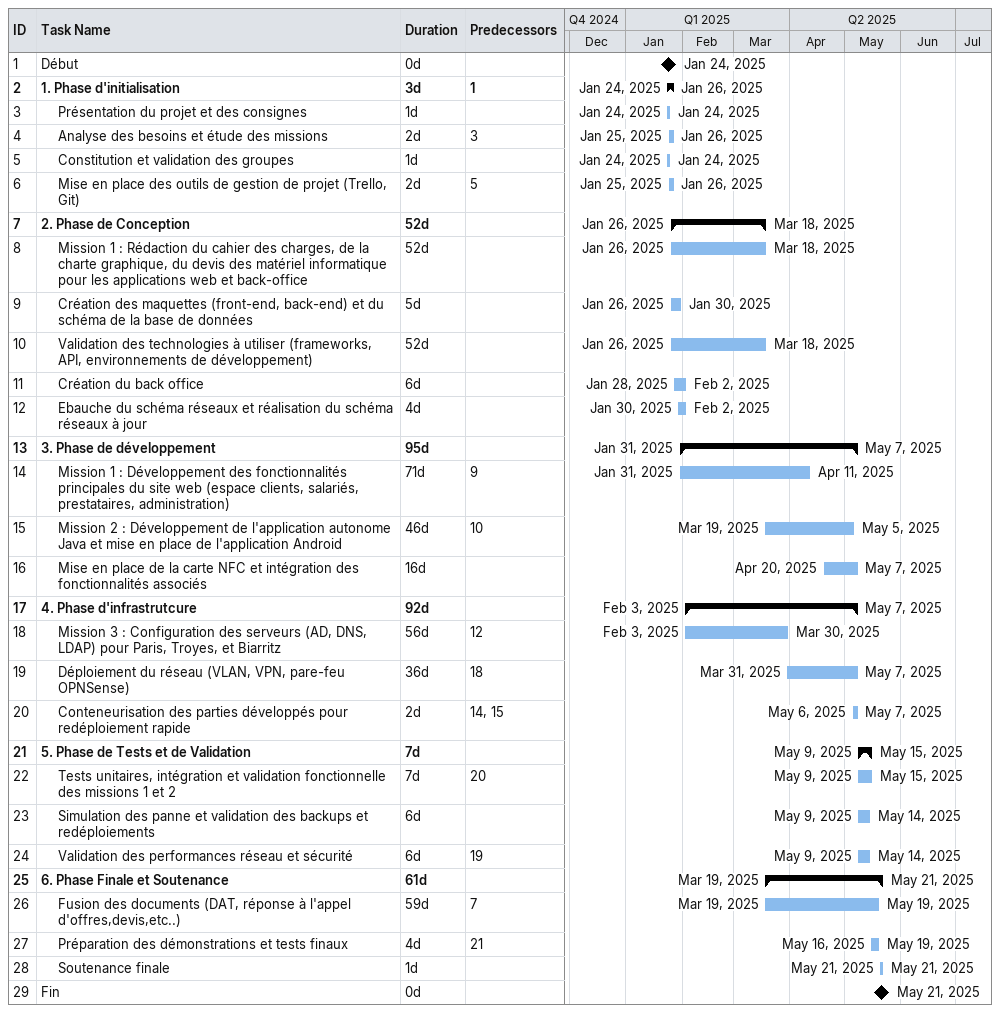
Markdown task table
| ID | Level | Task | Duration | Start | Finish | Predecessors |
|---|---|---|---|---|---|---|
| 1 | 1 | Début | 0d | 2025-01-24 | 2025-01-24 |  |
| 2 | 1 | **1. Phase d'initialisation** | 3d | 2025-01-24 | 2025-01-26 | 1 |
| 3 | 2 | Présentation du projet et des consignes | 1d | 2025-01-24 | 2025-01-24 |  |
| 4 | 2 | Analyse des besoins et étude des missions | 2d | 2025-01-25 | 2025-01-26 | 3 |
| 5 | 2 | Constitution et validation des groupes | 1d | 2025-01-24 | 2025-01-24 |  |
| 6 | 2 | Mise en place des outils de gestion de projet (Trello, Git) | 2d | 2025-01-25 | 2025-01-26 | 5 |
| 7 | 1 | **2. Phase de Conception** | 52d | 2025-01-26 | 2025-03-18 |  |
| 8 | 2 | Mission 1 : Rédaction du cahier des charges, de la charte graphique, du devis des matériel informatique pour les applications web et back-office | 52d | 2025-01-26 | 2025-03-18 |  |
| 9 | 2 | Création des maquettes (front-end, back-end) et du schéma de la base de données | 5d | 2025-01-26 | 2025-01-30 |  |
| 10 | 2 | Validation des technologies à utiliser (frameworks, API, environnements de développement) | 52d | 2025-01-26 | 2025-03-18 |  |
| 11 | 2 | Création du back office | 6d | 2025-01-28 | 2025-02-02 |  |
| 12 | 2 | Ebauche du schéma réseaux et réalisation du schéma réseaux à jour | 4d | 2025-01-30 | 2025-02-02 |  |
| 13 | 1 | **3. Phase de développement** | 95d | 2025-01-31 | 2025-05-07 |  |
| 14 | 2 | Mission 1 : Développement des fonctionnalités principales du site web (espace clients, salariés, prestataires, administration) | 71d | 2025-01-31 | 2025-04-11 | 9 |
| 15 | 2 | Mission 2 : Développement de l'application autonome Java et mise en place de l'application Android | 46d | 2025-03-19 | 2025-05-05 | 10 |
| 16 | 2 | Mise en place de la carte NFC et intégration des fonctionnalités associés | 16d | 2025-04-20 | 2025-05-07 |  |
| 17 | 1 | **4. Phase d'infrastrutcure** | 92d | 2025-02-03 | 2025-05-07 |  |
| 18 | 2 | Mission 3 : Configuration des serveurs (AD, DNS, LDAP) pour Paris, Troyes, et Biarritz | 56d | 2025-02-03 | 2025-03-30 | 12 |
| 19 | 2 | Déploiement du réseau (VLAN, VPN, pare-feu OPNSense) | 36d | 2025-03-31 | 2025-05-07 | 18 |
| 20 | 2 | Conteneurisation des parties développés pour redéploiement rapide | 2d | 2025-05-06 | 2025-05-07 | 14, 15 |
| 21 | 1 | **5. Phase de Tests et de Validation** | 7d | 2025-05-09 | 2025-05-15 |  |
| 22 | 2 | Tests unitaires, intégration et validation fonctionnelle des missions 1 et 2 | 7d | 2025-05-09 | 2025-05-15 | 20 |
| 23 | 2 | Simulation des panne et validation des backups et redéploiements | 6d | 2025-05-09 | 2025-05-14 |  |
| 24 | 2 | Validation des performances réseau et sécurité | 6d | 2025-05-09 | 2025-05-14 | 19 |
| 25 | 1 | **6. Phase Finale et Soutenance** | 61d | 2025-03-19 | 2025-05-21 |  |
| 26 | 2 | Fusion des documents (DAT, réponse à l'appel d'offres,devis,etc..) | 59d | 2025-03-19 | 2025-05-19 | 7 |
| 27 | 2 | Préparation des démonstrations et tests finaux | 4d | 2025-05-16 | 2025-05-19 | 21 |
| 28 | 2 | Soutenance finale | 1d | 2025-05-21 | 2025-05-21 |  |
| 29 | 1 | Fin | 0d | 2025-05-21 | 2025-05-21 |  |
